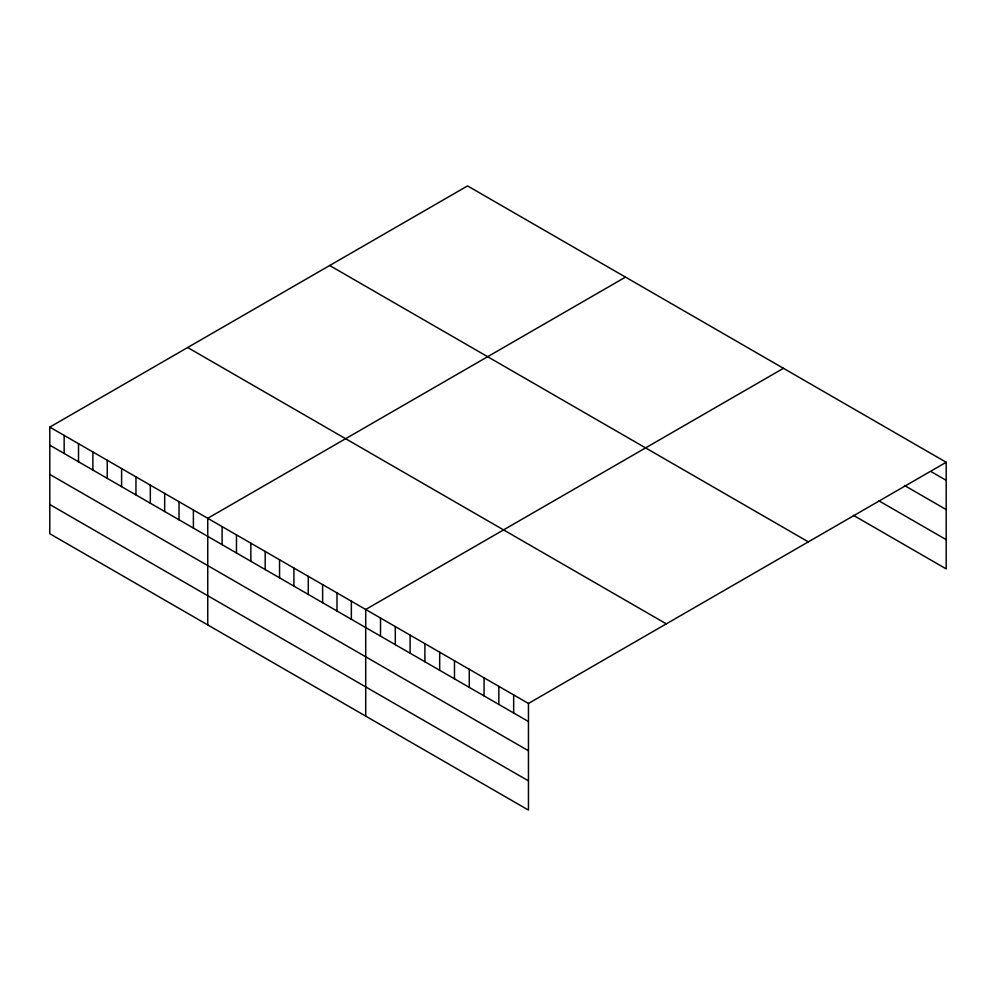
<?xml version="1.0" encoding="UTF-8"?>
<svg xmlns="http://www.w3.org/2000/svg" width="996" height="996" viewBox="0 0 996 996"><rect width="100%" height="100%" fill="white"/><g stroke="black" fill="none" stroke-linecap="round" stroke-linejoin="round"><path stroke-width="1.49" d="M49.8 427.11L528.453 703.45L528.453 810.084L49.8 533.731L49.8 427.11L467.547 185.916L946.2 462.269L946.2 568.89L853.398 515.318M625.5 277.112L207.753 518.306L207.753 624.928M783.454 368.308L365.706 609.49L365.706 716.124M528.453 703.45L946.2 462.269M931.409 471.805L946.2 480.346M904.505 485.5L946.2 509.566M878.945 500.851L946.2 539.67M329.688 265.509L808.341 541.861M187.659 347.517L666.312 623.857M49.8 445.187L528.453 721.54M49.8 474.407L528.453 750.76M49.8 504.511L528.453 780.864M513.662 694.909L513.662 712.999M498.859 686.369L498.859 704.458M484.068 677.828L484.068 695.905M469.278 669.287L469.278 687.365M454.475 660.746L454.475 678.824M439.684 652.206L439.684 670.283M424.894 643.665L424.894 661.742M410.091 635.124L410.091 653.202M395.3 626.584L395.3 644.661M380.509 618.043L380.509 636.12M351.351 601.211L351.351 619.288M336.997 592.919L336.997 610.996M322.629 584.627L322.629 602.705M308.274 576.335L308.274 594.413M293.907 568.044L293.907 586.121M279.552 559.752L279.552 577.829M265.197 551.46L265.197 569.55M250.83 543.169L250.83 561.258M236.475 534.877L236.475 552.967M222.12 526.585L222.12 544.675M193.398 510.014L193.398 528.092M179.031 501.723L179.031 519.8M164.676 493.431L164.676 511.508M150.321 485.139L150.321 503.217M135.954 476.847L135.954 494.925M121.599 468.556L121.599 486.646M107.244 460.264L107.244 478.354M92.877 451.972L92.877 470.062M78.522 443.681L78.522 461.771M64.155 435.401L64.155 453.479"/></g></svg>
